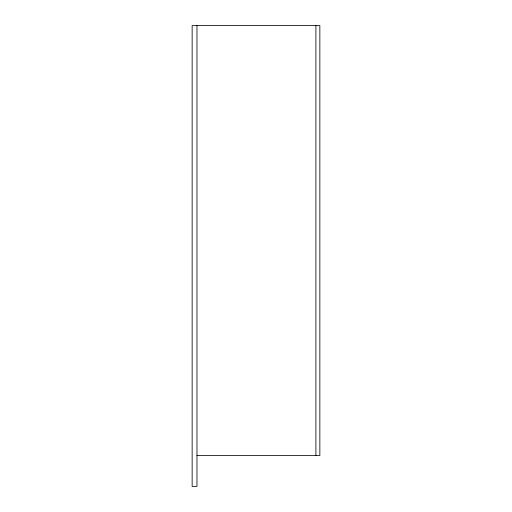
<?xml version="1.0" encoding="UTF-8"?>
<svg xmlns="http://www.w3.org/2000/svg" width="512" height="512" viewBox="0 0 512 512"><rect width="100%" height="100%" fill="white"/><g stroke="black" fill="none" stroke-linecap="round" stroke-linejoin="round"><path stroke-width="0.77" d="M196.973 455.462L319.853 455.462L319.853 25.6L192.147 25.6L192.147 486.4L196.973 486.4L196.973 25.6M315.904 25.6L315.904 455.462"/></g></svg>
